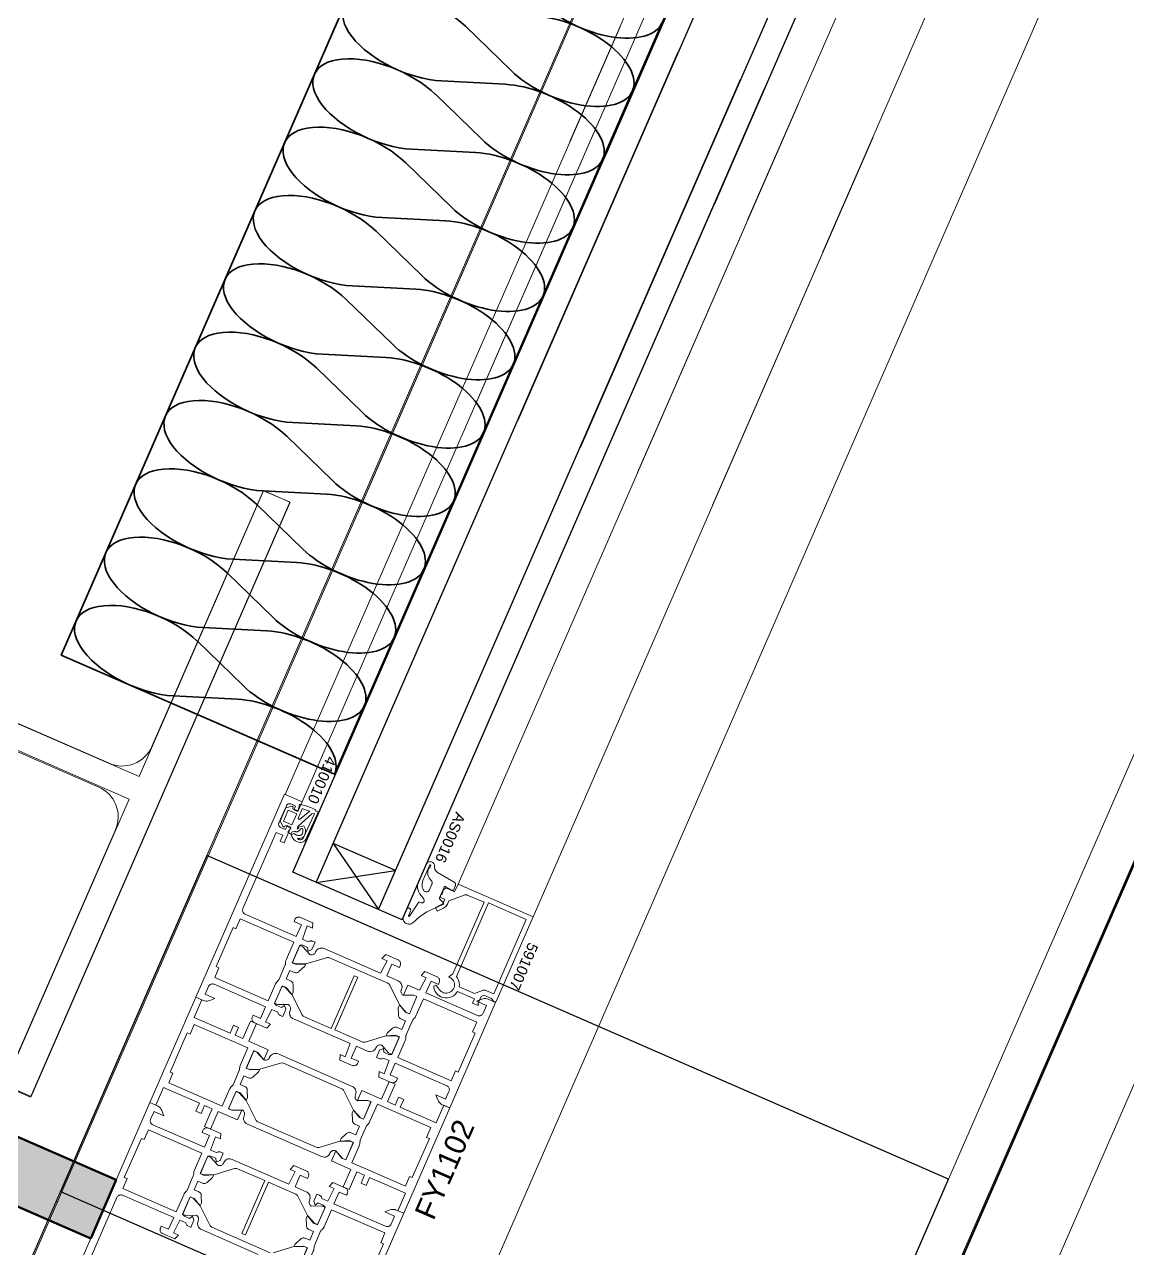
# Model space of a CAD drawing. Header units: millimetres. Extents: x -37281 to 954596, y -59787 to 956680.
# Drawn here: x 3886.8 to 4145.7, y -18606.3 to -18319 of the extents above; entities that cross this region are included whole.
import ezdxf

# ---------------------------------------------------------------- set-up
doc = ezdxf.new("R2010")
doc.units = ezdxf.units.MM
doc.header["$MEASUREMENT"] = 0
doc.linetypes.add('Dot & Dashed', pattern=[670.277762, 352.777767, -176.388884, 0, -141.111112])
for name, color, linetype, lineweight in [('0_Pen_No__2', 8, 'Continuous', 15), ('0_Pen_No__4', 7, 'Continuous', 20), ('0_Pen_No__5', 7, 'Continuous', 25), ('0_Pen_No__7', 7, 'Continuous', 35), ('0_Pen_No__9', 7, 'Continuous', 13), ('COLUMN.IFC Import_Pen_No__2', 8, 'Continuous', 15), ('New_A-20-M_Roof_Pen_No__93', 8, 'Continuous', 13), ('New_A-25-M_Curtain_Wall_Pen_No__90', 8, 'Continuous', 20), ('New_A-25-M_Wall_Ext_Pen_No__87', 8, 'Continuous', 20), ('New_ArchiCAD Windows_Pen_No__3', 7, 'Continuous', 18)]:
    doc.layers.add(name, color=color, linetype=linetype, lineweight=lineweight)
for name, color, linetype, lineweight, true_color in [('0_Pen_No__40', 7, 'Continuous', 35, 0x2a2a2a), ('0_Pen_No__54', 7, 'Continuous', 35, 0x444444), ('A-25-M_Wall_Int_Pen_No__107', 7, 'Continuous', 15, 0xa6a6a6), ('A-25-M_Wall_Int_Pen_No__27', 7, 'Continuous', 50, 0x2a2a2a), ('New_A-25-M_Curtain_Wall_Pen_No__69', 7, 'Continuous', 20, 0x606060), ('New_ArchiCAD Windows_Pen_No__23', 7, 'Continuous', 30, 0x2a2a2a)]:
    doc.layers.add(name, color=color, linetype=linetype, lineweight=lineweight, true_color=true_color)
for name, color, linetype in [('A-25-M_Wall_Int', 7, 'Continuous'), ('COLUMN.IFC Import', 7, 'Continuous'), ('New_A-20-M_Roof', 7, 'Continuous'), ('New_A-25-M_Curtain_Wall', 7, 'Continuous'), ('New_A-25-M_Wall_Ext', 7, 'Continuous'), ('New_ArchiCAD Windows', 7, 'Continuous')]:
    doc.layers.add(name, color=color, linetype=linetype)
doc.styles.add('GENERATED_STYLE_3', font='')
doc.styles.get('GENERATED_STYLE_3').set_extended_font_data('Arial')

# ---------------------------------------------------------------- blocks, each defined once
blk = doc.blocks.new('Wall_2_3', base_point=(10092.6, -4631.3))
at = {"layer": 'New_A-25-M_Wall_Ext_Pen_No__87', "linetype": 'Continuous', "flags": 128}
for points in [[(10000.93, -4591.33), (2142.47, -22613.27)], [(2234.14, -22653.24), (10092.6, -4631.3)]]:
    blk.add_lwpolyline(points, dxfattribs=at)
blk = doc.blocks.new('Wall_4_3', base_point=(9982.59, -4632.6))
at = {"layer": 'New_A-25-M_Wall_Ext_Pen_No__87', "linetype": 'Continuous', "flags": 128}
blk.add_lwpolyline([(2142.18, -22613.14), (4865.77, -16367.08)], dxfattribs=at)
blk = doc.blocks.new('Triple Window 19[12]_3')
at = {"layer": 'New_ArchiCAD Windows_Pen_No__23', "linetype": 'Continuous'}
for p, q in [((3929.57, -18514.09), (3912.38, -18553.51)), ((4103.73, -18590.03), (3929.57, -18514.09)), ((3912.38, -18553.51), (3895.2, -18592.92)), ((4086.55, -18629.45), (4103.73, -18590.03)), ((3895.2, -18592.92), (4069.36, -18668.87))]:
    blk.add_line(p, q, dxfattribs=at)
at = {"layer": 'New_ArchiCAD Windows_Pen_No__3', "linetype": 'Continuous'}
for p, q in [((4272.12, -17728.53), (3929.57, -18514.09)), ((4475.43, -17762.63), (3536.13, -19916.75)), ((4103.73, -18590.03), (4446.28, -17804.47)), ((3895.2, -18592.92), (3557.65, -19367.03))]:
    blk.add_line(p, q, dxfattribs=at)
blk = doc.blocks.new('Wall_139_3', base_point=(10165.92, -4712.54))
at = {"layer": 'New_ArchiCAD Windows', "color": 251, "linetype": 'Continuous', "lineweight": 20, "true_color": 0x606060}
blk.add_blockref('Triple Window 19[12]_3', (0, 0), dxfattribs=at)
blk = doc.blocks.new('Wall_188_3', base_point=(3715.67, -18522.55))
at = {"layer": 'A-25-M_Wall_Int_Pen_No__107', "linetype": 'Continuous'}
blk.add_hatch(color=256, dxfattribs=at).paths.add_polyline_path([(3715.67, -18522.55), (3902.32, -18603.94), (3908.31, -18590.19), (3735.41, -18514.79)])
at = {"layer": 'A-25-M_Wall_Int_Pen_No__27', "linetype": 'Continuous', "flags": 128}
for points in [[(3908.31, -18590.19), (3735.41, -18514.79)], [(3715.67, -18522.55), (3902.32, -18603.94)], [(3902.32, -18603.94), (3908.31, -18590.19)]]:
    blk.add_lwpolyline(points, dxfattribs=at)
blk = doc.blocks.new('Morph_1_3')
at = {"layer": 'New_A-20-M_Roof_Pen_No__93', "linetype": 'Continuous', "flags": 128}
blk.add_lwpolyline([(2064.53, -22792.01), (10012.82, -4564.06)], dxfattribs=at)
blk = doc.blocks.new('Column 35')
at = {"layer": 'COLUMN.IFC Import_Pen_No__2', "linetype": 'Continuous'}
for p, q in [((-2.892, 76.2), (-76.1, 76.2)), ((-76.1, 76.2), (-76.1, 69.4)), ((-2.9, 69.4), (-2.892, 76.2)), ((-2.892, 76.2), (76.1, 76.2)), ((76.1, 76.2), (76.1, 69.4)), ((-76.1, 69.4), (-2.9, 69.4)), ((-2.9, 57.8), (-2.9, 69.4)), ((76.1, 69.4), (2.9, 69.4)), ((2.9, 69.4), (2.9, -69.4)), ((-2.9, -69.4), (-2.9, 57.8)), ((-76.1, -76.2), (-76.1, -69.4)), ((-76.1, -69.4), (-2.9, -69.4)), ((2.9, -69.4), (76.1, -69.4)), ((76.1, -69.4), (76.1, -76.2)), ((76.1, -76.2), (-76.1, -76.2))]:
    blk.add_line(p, q, dxfattribs=at)
blk = doc.blocks.new('Column 36')
at = {"layer": 'COLUMN.IFC Import_Pen_No__2', "linetype": 'Continuous'}
for p, q in [((-2.892, 76.2), (-76.1, 76.2)), ((-76.1, 76.2), (-76.1, 69.4)), ((-2.9, 69.4), (-2.892, 76.2)), ((76.1, 76.2), (-2.892, 76.2)), ((76.1, 69.4), (76.1, 76.2)), ((-76.1, 69.4), (-2.9, 69.4)), ((-2.9, 69.4), (-2.9, 57.8)), ((2.9, -69.4), (2.9, 69.4)), ((2.9, 69.4), (76.1, 69.4)), ((-2.9, 57.8), (-2.9, -69.4)), ((-2.9, -69.4), (-76.1, -69.4)), ((-76.1, -69.4), (-76.1, -76.2)), ((76.1, -69.4), (2.9, -69.4)), ((76.1, -76.2), (76.1, -69.4)), ((-76.1, -76.2), (76.1, -76.2))]:
    blk.add_line(p, q, dxfattribs=at)
blk = doc.blocks.new('Beam_4_3', base_point=(10000.93, -4591.33))
at = {"layer": 'New_A-25-M_Curtain_Wall_Pen_No__69', "linetype": 'Dot & Dashed'}
blk.add_line((10000.93, -4591.33), (2142.47, -22613.27), dxfattribs=at)
at = {"layer": 'New_A-25-M_Curtain_Wall_Pen_No__90', "linetype": 'Continuous'}
for p, q in [((10000.93, -4591.33), (2142.47, -22613.27)), ((10203.2, -4679.52), (2344.74, -22701.46))]:
    blk.add_line(p, q, dxfattribs=at)

msp = doc.modelspace()

# ---------------------------------------------------------------- linework, layer by layer
at = {"layer": '0_Pen_No__2', "linetype": 'Continuous', "flags": 128}
for points in [[(3950.57, -18533.06), (3938.56, -18527.83), (3938.42, -18527.75), (3938.3, -18527.66), (3938.19, -18527.55), (3938.1, -18527.42), (3938.03, -18527.28), (3937.98, -18527.13), (3937.96, -18526.97), (3937.96, -18526.81), (3937.99, -18526.66), (3938.04, -18526.51), (3945.84, -18508.64), (3947.4, -18509.32), (3946.8, -18510.69), (3947.71, -18511.09), (3949.31, -18507.42), (3948.4, -18507.03), (3948, -18507.94), (3946.9, -18507.46), (3946.78, -18507.4), (3946.68, -18507.33), (3946.6, -18507.24), (3946.53, -18507.13), (3946.47, -18507.02), (3946.43, -18506.9), (3946.42, -18506.78), (3946.42, -18506.65), (3946.44, -18506.53), (3946.48, -18506.41), (3948.24, -18502.38), (3948.3, -18502.27), (3948.38, -18502.16), (3948.47, -18502.08), (3948.57, -18502.01), (3948.68, -18501.95), (3948.8, -18501.91), (3948.93, -18501.9), (3949.05, -18501.9), (3949.18, -18501.92), (3949.29, -18501.96), (3950.39, -18502.44), (3949.99, -18503.36), (3950.91, -18503.76), (3951.91, -18501.47), (3947.79, -18499.67), (3927, -18547.33), (3928.74, -18548.09), (3929.03, -18548.19), (3929.34, -18548.25), (3929.66, -18548.25), (3929.97, -18548.21), (3930.27, -18548.12), (3931.47, -18547.65), (3929.16, -18546.64), (3929.96, -18544.8), (3930.03, -18544.67), (3930.13, -18544.54), (3930.24, -18544.43), (3930.37, -18544.34), (3930.51, -18544.27), (3930.66, -18544.23), (3930.81, -18544.21), (3930.97, -18544.21), (3931.13, -18544.24), (3931.27, -18544.29), (3943.37, -18549.56), (3942.17, -18552.31), (3940.43, -18551.55), (3940.23, -18552.01), (3940.18, -18552.16), (3940.15, -18552.32), (3940.15, -18552.47), (3940.17, -18552.63), (3940.22, -18552.78), (3940.29, -18552.92), (3940.38, -18553.05), (3940.49, -18553.16), (3940.61, -18553.26), (3940.75, -18553.33), (3943.64, -18554.59), (3944.52, -18553.66), (3943.32, -18553.14), (3944.84, -18550.2), (3946.2, -18550.8), (3946.23, -18550.9), (3946.28, -18551.05), (3946.35, -18551.19), (3946.44, -18551.32), (3946.54, -18551.44), (3946.67, -18551.53), (3946.81, -18551.61), (3947.39, -18551.86), (3948.13, -18550.17), (3947.77, -18549.24), (3947.07, -18549.76), (3945.91, -18549.25), (3945.46, -18548.78), (3947.26, -18544.66), (3948.18, -18545.06), (3949.61, -18546.77), (3949.87, -18546.18), (3949.84, -18544.41), (3949.83, -18544.24), (3949.78, -18544.09), (3949.72, -18543.94), (3949.63, -18543.8), (3949.51, -18543.68), (3949.38, -18543.58), (3949.24, -18543.5), (3948.18, -18543.04), (3949.06, -18541.03), (3950.12, -18541.49), (3950.27, -18541.54), (3950.44, -18541.57), (3950.6, -18541.57), (3950.76, -18541.54), (3950.92, -18541.49), (3951.06, -18541.41), (3951.19, -18541.31), (3952.51, -18540.13), (3952.77, -18539.53), (3950.53, -18539.65), (3949.62, -18539.25), (3951.42, -18535.12), (3952.07, -18535.14), (3953.23, -18535.64), (3953.32, -18536.5), (3954.25, -18536.14), (3954.98, -18534.44), (3954.4, -18534.19), (3954.25, -18534.14), (3954.1, -18534.11), (3953.94, -18534.11), (3953.79, -18534.13), (3953.63, -18534.18), (3953.49, -18534.25), (3953.39, -18534.3), (3952.04, -18533.7), (3953.15, -18530.59), (3954.35, -18531.11), (3954.43, -18529.84), (3951.54, -18528.58), (3951.39, -18528.53), (3951.24, -18528.5), (3951.08, -18528.5), (3950.93, -18528.52), (3950.78, -18528.57), (3950.64, -18528.63), (3950.51, -18528.72), (3950.39, -18528.83), (3950.3, -18528.96), (3950.23, -18529.1), (3950.03, -18529.56), (3951.77, -18530.31)], [(3995.68, -18525.18), (4004.57, -18529.06), (3996.94, -18546.56), (3995.03, -18545.73), (3994.88, -18545.68), (3994.73, -18545.65), (3994.57, -18545.65), (3994.41, -18545.67), (3994.26, -18545.72), (3992.41, -18546.44), (3988.83, -18544.88), (3988.86, -18544.36), (3988.81, -18543.84), (3988.67, -18543.34), (3988.45, -18542.87), (3988.15, -18542.44)], [(3949.97, -18534.44), (3948.23, -18538.43), (3948.13, -18538.71), (3948.07, -18539.01), (3948.06, -18539.32), (3948.05, -18539.47), (3948.03, -18539.62), (3947.98, -18539.76), (3946.51, -18543.11), (3946.44, -18543.24), (3946.36, -18543.36), (3946.25, -18543.47), (3946.04, -18543.69), (3945.85, -18543.93), (3945.71, -18544.2), (3943.97, -18548.19), (3931.42, -18542.71), (3932.41, -18540.42), (3931.77, -18540.14), (3935.77, -18530.98), (3936.41, -18531.26), (3937.41, -18528.96)], [(3970.69, -18538.24), (3971.89, -18538.76), (3970.37, -18541.7), (3957.08, -18535.9), (3956.85, -18535.83), (3956.62, -18535.78), (3956.39, -18535.78), (3956.15, -18535.81), (3955.93, -18535.88), (3955.72, -18535.98), (3955.52, -18536.12), (3955.35, -18536.28), (3955.21, -18536.47), (3955.1, -18536.68), (3955.06, -18536.77), (3954.99, -18536.91), (3954.89, -18537.03), (3954.78, -18537.14), (3954.65, -18537.23), (3954.51, -18537.3), (3954.36, -18537.35), (3954.21, -18537.37), (3954.05, -18537.36), (3953.89, -18537.34), (3953.75, -18537.29), (3952.13, -18535.49), (3951.4, -18535.17), (3949.64, -18539.2), (3950.37, -18539.52), (3952.78, -18539.51), (3957.66, -18538.05), (3957.8, -18538.02), (3957.94, -18538.01), (3958.07, -18538.02), (3958.21, -18538.04), (3958.34, -18538.09), (3972.03, -18544.06), (3972.15, -18544.12), (3972.27, -18544.2), (3972.37, -18544.3), (3972.45, -18544.41), (3972.52, -18544.53), (3974.78, -18549.1), (3976.4, -18550.88), (3977.14, -18551.19), (3978.89, -18547.16), (3978.16, -18546.84), (3975.75, -18546.88), (3975.61, -18546.81), (3975.48, -18546.71), (3975.37, -18546.6), (3975.28, -18546.47), (3975.21, -18546.33), (3975.17, -18546.18), (3975.15, -18546.02), (3975.15, -18545.87), (3975.18, -18545.71), (3975.23, -18545.56), (3975.27, -18545.47), (3975.35, -18545.25), (3975.39, -18545.02), (3975.39, -18544.78), (3975.36, -18544.55), (3975.29, -18544.32), (3975.19, -18544.11), (3975.05, -18543.92), (3974.89, -18543.75), (3974.7, -18543.61), (3974.49, -18543.5), (3971.83, -18542.34), (3973.03, -18539.59), (3974.78, -18540.35), (3974.98, -18539.89), (3975.03, -18539.74), (3975.05, -18539.59), (3975.06, -18539.43), (3975.04, -18539.27), (3974.99, -18539.12), (3974.92, -18538.98), (3974.83, -18538.85), (3974.72, -18538.74), (3974.6, -18538.65), (3974.46, -18538.57), (3971.57, -18537.31)], [(3981, -18546.33), (3993.1, -18551.61), (3993.25, -18551.66), (3993.4, -18551.69), (3993.56, -18551.69), (3993.72, -18551.67), (3993.87, -18551.62), (3994.01, -18551.56), (3994.14, -18551.47), (3994.25, -18551.36), (3994.34, -18551.23), (3994.42, -18551.09), (3995.22, -18549.26), (3992.9, -18548.25), (3994.11, -18547.78), (3994.41, -18547.69), (3994.72, -18547.64), (3995.03, -18547.65), (3995.34, -18547.7), (3995.64, -18547.81), (3997.37, -18548.56), (3986.58, -18573.31), (3984.84, -18572.56), (3984.57, -18572.41), (3984.32, -18572.22), (3984.1, -18571.99), (3983.92, -18571.74), (3983.78, -18571.45), (3983.31, -18570.25), (3985.62, -18571.26), (3986.42, -18569.43), (3986.47, -18569.28), (3986.5, -18569.12), (3986.5, -18568.97), (3986.48, -18568.81), (3986.44, -18568.66), (3986.37, -18568.52), (3986.28, -18568.39), (3986.17, -18568.28), (3986.04, -18568.18), (3985.91, -18568.11), (3973.81, -18562.83), (3972.61, -18565.58), (3974.35, -18566.34), (3974.15, -18566.8), (3974.08, -18566.94), (3973.98, -18567.07), (3973.87, -18567.17), (3973.74, -18567.26), (3973.6, -18567.33), (3973.45, -18567.38), (3973.29, -18567.4), (3973.14, -18567.4), (3972.98, -18567.37), (3972.83, -18567.32), (3969.95, -18566.06), (3970.03, -18564.79), (3971.22, -18565.31), (3972.34, -18562.19), (3970.98, -18561.6), (3970.88, -18561.65), (3970.74, -18561.72), (3970.59, -18561.77), (3970.43, -18561.79), (3970.28, -18561.79), (3970.12, -18561.76), (3969.97, -18561.71), (3969.39, -18561.45), (3970.13, -18559.76), (3971.05, -18559.4), (3971.15, -18560.26), (3972.31, -18560.76), (3972.96, -18560.77), (3974.76, -18556.65), (3973.84, -18556.25), (3971.61, -18556.37), (3971.87, -18555.77), (3973.19, -18554.58), (3973.32, -18554.49), (3973.46, -18554.41), (3973.61, -18554.36), (3973.78, -18554.33), (3973.94, -18554.33), (3974.1, -18554.36), (3974.25, -18554.41), (3975.31, -18554.87), (3976.19, -18552.86), (3975.13, -18552.39), (3974.99, -18552.32), (3974.86, -18552.22), (3974.75, -18552.1), (3974.66, -18551.96), (3974.59, -18551.81), (3974.55, -18551.66), (3974.53, -18551.49), (3974.51, -18549.72), (3974.77, -18549.12), (3976.2, -18550.84), (3977.12, -18551.24), (3978.89, -18547.16), (3978.16, -18546.84), (3975.75, -18546.88), (3976.78, -18544.5), (3979.53, -18545.7), (3981.06, -18542.76), (3979.86, -18542.24), (3980.74, -18541.31), (3983.62, -18542.57), (3983.76, -18542.64), (3983.89, -18542.74), (3984, -18542.85), (3984.09, -18542.98), (3984.16, -18543.12), (3984.2, -18543.27), (3984.22, -18543.43), (3984.22, -18543.58), (3984.19, -18543.74), (3984.14, -18543.89), (3983.94, -18544.34), (3982.2, -18543.58)], [(3960.89, -18560.8), (3960.81, -18562.08), (3963.69, -18563.33), (3963.84, -18563.38), (3964, -18563.41), (3964.15, -18563.42), (3964.31, -18563.39), (3964.46, -18563.35), (3964.6, -18563.28), (3964.73, -18563.19), (3964.84, -18563.08), (3964.94, -18562.96), (3965.01, -18562.82), (3965.21, -18562.36), (3963.47, -18561.6), (3964.67, -18558.85), (3967.3, -18560), (3967.52, -18560.07), (3967.75, -18560.11), (3967.99, -18560.12), (3968.22, -18560.09), (3968.45, -18560.02), (3968.66, -18559.91), (3968.85, -18559.78), (3969.02, -18559.62), (3969.16, -18559.43), (3969.27, -18559.22), (3969.31, -18559.13), (3969.39, -18558.99), (3969.48, -18558.87), (3969.59, -18558.76), (3969.72, -18558.67), (3969.86, -18558.6), (3970.01, -18558.55), (3970.17, -18558.53), (3970.33, -18558.53), (3970.48, -18558.56), (3970.63, -18558.61), (3972.25, -18560.41), (3972.98, -18560.73), (3974.74, -18556.69), (3974, -18556.37), (3971.6, -18556.39), (3966.72, -18557.85), (3966.58, -18557.88), (3966.44, -18557.89), (3966.3, -18557.88), (3966.16, -18557.85), (3966.03, -18557.81), (3959.6, -18555), (3965, -18542.63), (3964.17, -18542.27), (3958.78, -18554.64), (3952.35, -18551.84), (3952.22, -18551.78), (3952.11, -18551.69), (3952.01, -18551.6), (3951.92, -18551.49), (3951.85, -18551.37), (3949.6, -18546.8), (3947.97, -18545.02), (3947.24, -18544.7), (3945.48, -18548.74), (3946.21, -18549.06), (3948.63, -18549.02), (3948.77, -18549.09), (3948.89, -18549.19), (3949, -18549.3), (3949.09, -18549.43), (3949.16, -18549.57), (3949.21, -18549.72), (3949.23, -18549.88), (3949.23, -18550.03), (3949.2, -18550.19), (3949.15, -18550.34), (3949.11, -18550.43), (3949.03, -18550.65), (3948.99, -18550.88), (3948.98, -18551.12), (3949.02, -18551.35), (3949.09, -18551.58), (3949.19, -18551.79), (3949.32, -18551.98), (3949.49, -18552.15), (3949.67, -18552.29), (3949.88, -18552.4), (3963.2, -18558.21), (3962.08, -18561.32)], [(3980.4, -18547.71), (3978.66, -18551.7), (3978.52, -18551.97), (3978.34, -18552.21), (3978.12, -18552.43), (3978.02, -18552.53), (3977.93, -18552.65), (3977.86, -18552.79), (3976.4, -18556.14), (3976.35, -18556.28), (3976.32, -18556.43), (3976.31, -18556.58), (3976.3, -18556.88), (3976.25, -18557.18), (3976.14, -18557.47), (3974.41, -18561.46), (3986.96, -18566.94), (3987.96, -18564.64), (3988.6, -18564.92), (3992.6, -18555.76), (3991.96, -18555.48), (3992.96, -18553.19)], [(3922.39, -18597.69), (3924.13, -18593.7), (3924.27, -18593.43), (3924.45, -18593.18), (3924.67, -18592.97), (3924.77, -18592.86), (3924.86, -18592.74), (3924.93, -18592.61), (3926.39, -18589.25), (3926.44, -18589.11), (3926.47, -18588.97), (3926.48, -18588.82), (3926.49, -18588.51), (3926.55, -18588.21), (3926.65, -18587.93), (3928.38, -18583.94), (3915.83, -18578.46), (3914.83, -18580.75), (3914.19, -18580.47), (3910.19, -18589.64), (3910.83, -18589.92), (3909.83, -18592.21)], [(3949.14, -18587.75), (3950.02, -18586.82), (3952.9, -18588.08), (3953.04, -18588.16), (3953.17, -18588.25), (3953.27, -18588.36), (3953.36, -18588.49), (3953.43, -18588.63), (3953.48, -18588.78), (3953.5, -18588.94), (3953.5, -18589.1), (3953.47, -18589.25), (3953.42, -18589.4), (3953.22, -18589.86), (3951.48, -18589.1), (3950.28, -18591.85), (3952.91, -18593), (3953.12, -18593.11), (3953.3, -18593.25), (3953.47, -18593.42), (3953.6, -18593.61), (3953.71, -18593.82), (3953.77, -18594.05), (3953.81, -18594.28), (3953.8, -18594.52), (3953.76, -18594.75), (3953.68, -18594.97), (3953.64, -18595.06), (3953.59, -18595.21), (3953.57, -18595.36), (3953.56, -18595.52), (3953.58, -18595.68), (3953.63, -18595.83), (3953.7, -18595.97), (3953.79, -18596.1), (3953.9, -18596.21), (3954.02, -18596.3), (3954.16, -18596.38), (3956.58, -18596.34), (3957.31, -18596.66), (3955.55, -18600.69), (3954.82, -18600.37), (3953.19, -18598.6), (3950.94, -18594.03), (3950.87, -18593.91), (3950.78, -18593.8), (3950.68, -18593.7), (3950.57, -18593.62), (3950.44, -18593.56), (3944.01, -18590.75), (3938.62, -18603.13), (3937.79, -18602.77), (3943.19, -18590.39), (3936.76, -18587.59), (3936.63, -18587.54), (3936.49, -18587.51), (3936.35, -18587.51), (3936.21, -18587.52), (3936.08, -18587.55), (3931.19, -18589), (3928.79, -18589.02), (3928.05, -18588.7), (3929.81, -18584.67), (3930.54, -18584.99), (3932.16, -18586.79), (3932.31, -18586.84), (3932.46, -18586.86), (3932.62, -18586.87), (3932.78, -18586.85), (3932.93, -18586.8), (3933.07, -18586.73), (3933.2, -18586.64), (3933.31, -18586.53), (3933.4, -18586.41), (3933.48, -18586.27), (3933.52, -18586.18), (3933.63, -18585.97), (3933.77, -18585.78), (3933.94, -18585.62), (3934.13, -18585.48), (3934.34, -18585.38), (3934.57, -18585.31), (3934.8, -18585.28), (3935.04, -18585.28), (3935.27, -18585.32), (3935.49, -18585.4), (3948.81, -18591.21), (3950.33, -18588.27)], [(3952.82, -18610.96), (3954.56, -18606.97), (3954.66, -18606.68), (3954.72, -18606.38), (3954.73, -18606.08), (3954.74, -18605.93), (3954.76, -18605.78), (3954.81, -18605.64), (3956.28, -18602.28), (3956.35, -18602.15), (3956.43, -18602.03), (3956.54, -18601.93), (3956.76, -18601.71), (3956.94, -18601.47), (3957.08, -18601.2), (3958.82, -18597.21), (3971.38, -18602.68), (3970.38, -18604.98), (3971.02, -18605.26), (3967.02, -18614.42), (3966.38, -18614.14), (3965.38, -18616.43)]]:
    msp.add_lwpolyline(points, close=True, dxfattribs=at)
for points in [[(3983.36, -18544.49), (3982.84, -18544.71), (3982.89, -18545.16), (3983.02, -18545.6), (3983.21, -18546.02), (3983.46, -18546.4), (3983.77, -18546.74), (3984.13, -18547.03), (3984.52, -18547.26), (3985.01, -18547.43), (3985.51, -18547.51), (3986.02, -18547.51), (3986.52, -18547.42), (3987.01, -18547.26), (3987.46, -18547.02), (3987.86, -18546.7), (3988.21, -18546.33), (3988.44, -18546.02), (3992.39, -18547.74), (3991.95, -18548.75), (3993.23, -18549.31), (3993.39, -18548.94), (3993.21, -18548.86), (3993.97, -18547.12), (3994.62, -18546.86), (3996.42, -18547.65), (3996.96, -18548.39), (3997.48, -18548.33), (4006.15, -18528.44), (3988.55, -18520.76), (3987.75, -18522.59), (3985.64, -18521.68), (3984.96, -18522.24), (3984.98, -18522.4), (3984.97, -18522.57), (3984.94, -18522.73), (3984.89, -18522.88), (3984.81, -18523.02), (3984.7, -18523.15), (3984.58, -18523.26), (3984.44, -18523.35), (3984.46, -18523.89), (3985.47, -18524.33), (3985.01, -18525.38), (3983.22, -18526.27), (3983.67, -18527.16), (3985.13, -18526.44), (3985.37, -18526.3), (3985.59, -18526.12), (3985.78, -18525.92), (3985.94, -18525.69), (3986.07, -18525.45), (3986.39, -18524.73), (3989.95, -18523.33), (3990.1, -18523.28), (3990.26, -18523.26), (3990.42, -18523.26), (3990.58, -18523.29), (3990.72, -18523.35), (3994.64, -18525.05)], [(3994.64, -18525.05), (3987.33, -18541.83), (3986.39, -18542.52), (3986.77, -18542.75), (3987.04, -18542.95), (3987.28, -18543.19), (3987.46, -18543.46), (3987.6, -18543.77), (3987.69, -18544.09), (3987.71, -18544.42), (3987.68, -18544.75), (3987.6, -18545.08), (3987.46, -18545.38), (3987.27, -18545.65), (3987.04, -18545.89), (3986.77, -18546.09), (3986.47, -18546.24), (3986.15, -18546.33), (3985.82, -18546.37), (3985.49, -18546.35), (3985.16, -18546.27), (3984.86, -18546.14), (3984.58, -18545.96), (3984.33, -18545.74), (3984.13, -18545.48), (3983.97, -18545.18), (3983.36, -18544.49)], [(3965.78, -18588.79), (3966.59, -18589.14), (3965.79, -18590.98), (3966.99, -18591.5), (3967.78, -18589.66), (3976.21, -18593.34), (3974.42, -18597.46), (3975.79, -18598.06), (3986.58, -18573.31), (3985.21, -18572.71), (3983.41, -18576.84), (3974.98, -18573.16), (3975.78, -18571.33), (3974.59, -18570.81), (3973.79, -18572.64), (3971.95, -18571.84), (3973.75, -18567.72), (3972.37, -18567.12), (3970.58, -18571.24), (3965.99, -18569.25), (3964.97, -18571.58), (3967.21, -18571.47)], [(3895.42, -18619.75), (3916.21, -18572.08), (3917.95, -18572.84), (3918.22, -18572.99), (3918.47, -18573.18), (3918.69, -18573.4), (3918.87, -18573.66), (3919.01, -18573.94), (3919.48, -18575.15), (3917.17, -18574.14), (3916.37, -18575.97), (3916.32, -18576.12), (3916.29, -18576.27), (3916.29, -18576.43), (3916.31, -18576.59), (3916.35, -18576.74), (3916.42, -18576.88), (3916.51, -18577.01), (3916.62, -18577.12), (3916.75, -18577.21), (3916.88, -18577.29), (3928.98, -18582.56), (3930.18, -18579.81), (3928.44, -18579.05), (3928.64, -18578.6), (3928.72, -18578.46), (3928.81, -18578.33), (3928.92, -18578.22), (3929.05, -18578.13), (3929.19, -18578.06), (3929.34, -18578.02), (3929.5, -18578), (3929.66, -18578), (3929.81, -18578.03), (3929.96, -18578.08), (3932.84, -18579.34), (3932.77, -18580.61), (3931.57, -18580.09), (3930.45, -18583.2), (3931.81, -18583.8), (3931.91, -18583.75), (3932.05, -18583.68), (3932.2, -18583.63), (3932.36, -18583.61), (3932.52, -18583.61), (3932.67, -18583.64), (3932.82, -18583.69), (3933.4, -18583.94), (3932.66, -18585.64), (3931.74, -18586), (3931.64, -18585.14), (3930.48, -18584.63), (3929.83, -18584.62), (3928.03, -18588.75), (3928.95, -18589.15), (3931.18, -18589.03), (3930.92, -18589.63), (3929.61, -18590.81), (3929.48, -18590.91), (3929.33, -18590.99), (3929.18, -18591.04), (3929.02, -18591.07), (3928.85, -18591.07), (3928.69, -18591.04), (3928.54, -18590.99), (3927.48, -18590.52), (3926.6, -18592.54), (3927.66, -18593), (3927.8, -18593.08), (3927.93, -18593.18), (3928.04, -18593.3), (3928.13, -18593.44), (3928.2, -18593.58), (3928.24, -18593.74), (3928.26, -18593.9), (3928.28, -18595.68), (3928.02, -18596.27), (3926.59, -18594.56), (3925.67, -18594.16), (3923.88, -18598.28), (3924.33, -18598.75), (3925.49, -18599.26), (3926.18, -18598.74), (3926.55, -18599.66), (3925.81, -18601.36), (3925.23, -18601.11), (3925.09, -18601.03), (3924.96, -18600.94), (3924.85, -18600.82), (3924.76, -18600.69), (3924.69, -18600.55), (3924.65, -18600.4), (3924.62, -18600.3), (3923.26, -18599.7), (3921.74, -18602.64), (3922.93, -18603.16), (3922.05, -18604.09), (3919.17, -18602.83), (3919.03, -18602.75), (3918.9, -18602.66), (3918.79, -18602.55), (3918.7, -18602.42), (3918.64, -18602.28), (3918.59, -18602.13), (3918.57, -18601.97), (3918.57, -18601.81), (3918.6, -18601.66), (3918.65, -18601.51), (3918.85, -18601.05), (3920.59, -18601.81), (3921.79, -18599.06), (3909.78, -18593.83), (3909.63, -18593.78), (3909.48, -18593.75), (3909.32, -18593.75), (3909.17, -18593.77), (3909.02, -18593.81), (3908.88, -18593.88), (3908.75, -18593.97), (3908.63, -18594.08), (3908.54, -18594.21), (3908.47, -18594.34), (3900.67, -18612.22)], [(3965, -18622.81), (3975.79, -18598.06), (3974.05, -18597.31), (3973.76, -18597.2), (3973.45, -18597.15), (3973.13, -18597.14), (3972.82, -18597.19), (3972.52, -18597.28), (3971.32, -18597.75), (3973.63, -18598.76), (3972.83, -18600.59), (3972.76, -18600.73), (3972.66, -18600.86), (3972.55, -18600.97), (3972.42, -18601.05), (3972.28, -18601.12), (3972.13, -18601.17), (3971.98, -18601.19), (3971.82, -18601.19), (3971.67, -18601.16), (3971.52, -18601.11), (3959.42, -18595.83), (3960.62, -18593.08), (3962.36, -18593.84), (3962.56, -18593.38), (3962.61, -18593.24), (3962.64, -18593.08), (3962.64, -18592.92), (3962.62, -18592.77), (3962.57, -18592.62), (3962.5, -18592.48), (3962.41, -18592.35), (3962.3, -18592.24), (3962.18, -18592.14), (3962.04, -18592.07), (3959.15, -18590.81), (3958.27, -18591.73), (3959.47, -18592.26), (3957.95, -18595.19), (3956.59, -18594.6), (3956.56, -18594.5), (3956.51, -18594.35), (3956.45, -18594.2), (3956.36, -18594.07), (3956.25, -18593.96), (3956.12, -18593.86), (3955.98, -18593.79), (3955.4, -18593.54), (3954.66, -18595.23), (3955.02, -18596.15), (3955.72, -18595.64), (3956.88, -18596.15), (3957.33, -18596.61), (3955.53, -18600.74), (3954.62, -18600.34), (3953.18, -18598.62), (3952.92, -18599.22), (3952.95, -18600.99), (3952.97, -18601.15), (3953.01, -18601.31), (3953.07, -18601.46), (3953.17, -18601.6), (3953.28, -18601.72), (3953.41, -18601.82), (3953.55, -18601.89), (3954.61, -18602.36), (3953.73, -18604.37), (3952.67, -18603.91), (3952.52, -18603.86), (3952.35, -18603.83), (3952.19, -18603.83), (3952.03, -18603.86), (3951.88, -18603.91), (3951.73, -18603.98), (3951.6, -18604.08), (3950.28, -18605.27), (3950.02, -18605.87), (3952.26, -18605.75), (3953.17, -18606.15), (3951.4, -18610.23)], [(3941.59, -18607.7), (3928.3, -18601.9), (3928.09, -18601.79), (3927.9, -18601.65), (3927.74, -18601.48), (3927.6, -18601.29), (3927.5, -18601.07), (3927.43, -18600.85), (3927.4, -18600.62), (3927.4, -18600.38), (3927.45, -18600.15), (3927.52, -18599.93), (3927.56, -18599.83), (3927.61, -18599.69), (3927.64, -18599.53), (3927.64, -18599.37), (3927.62, -18599.22), (3927.58, -18599.07), (3927.51, -18598.93), (3927.42, -18598.8), (3927.31, -18598.69), (3927.18, -18598.59), (3927.05, -18598.52), (3924.63, -18598.56), (3923.9, -18598.24), (3925.65, -18594.2), (3926.39, -18594.52), (3928.01, -18596.3), (3930.27, -18600.87), (3930.34, -18600.99), (3930.42, -18601.1), (3930.53, -18601.19), (3930.64, -18601.27), (3930.76, -18601.34), (3944.45, -18607.31)], [(3945.13, -18607.35), (3950.01, -18605.89), (3952.42, -18605.87), (3953.15, -18606.19), (3951.4, -18610.23)]]:
    msp.add_lwpolyline(points, dxfattribs=at)
for points in [[(3930.08, -18573.22), (3929, -18572.75), (3928.2, -18574.59), (3927.01, -18574.07), (3927.81, -18572.23), (3919.38, -18568.56), (3917.58, -18572.68), (3916.21, -18572.08), (3927, -18547.33), (3928.38, -18547.93), (3926.58, -18552.06), (3935.01, -18555.73), (3935.81, -18553.9), (3937, -18554.42), (3936.2, -18556.25), (3938.03, -18557.05), (3939.83, -18552.93), (3941.21, -18553.53), (3939.41, -18557.65), (3943.99, -18559.65), (3942.97, -18561.99), (3941.54, -18560.27), (3940.62, -18559.87), (3938.82, -18564), (3939.74, -18564.4), (3941.97, -18564.28), (3941.71, -18564.88), (3940.4, -18566.06, -0.294108), (3939.33, -18566.24), (3938.27, -18565.77), (3937.39, -18567.79), (3938.45, -18568.25, -0.294108), (3939.05, -18569.15), (3939.08, -18570.93), (3938.82, -18571.52), (3937.38, -18569.81), (3936.47, -18569.41), (3934.67, -18573.53), (3935.58, -18573.93), (3937.82, -18573.81), (3936.8, -18576.15), (3932.22, -18574.15), (3930.42, -18578.28), (3929.04, -18577.68), (3930.84, -18573.55)], [(3930.64, -18571.83), (3933.18, -18572.94), (3934.92, -18568.95, -0.112281), (3935.46, -18568.22, 0.112281), (3935.72, -18567.86), (3937.19, -18564.51, 0.112281), (3937.27, -18564.07, -0.112281), (3937.44, -18563.18), (3939.18, -18559.19), (3926.62, -18553.71), (3925.62, -18556), (3924.98, -18555.72), (3920.98, -18564.89), (3921.62, -18565.17), (3920.62, -18567.46)], [(3964.44, -18570.31, 0.414214), (3964.95, -18571.63), (3967.37, -18571.59), (3968.1, -18571.91), (3966.34, -18575.94), (3965.61, -18575.62), (3963.99, -18573.85), (3961.73, -18569.28, 0.176327), (3961.24, -18568.81), (3947.55, -18562.84, 0.176327), (3946.87, -18562.8), (3941.99, -18564.25), (3939.58, -18564.27), (3938.84, -18563.95), (3940.6, -18559.92), (3941.34, -18560.24), (3942.95, -18562.04, 0.414214), (3944.27, -18561.52), (3944.31, -18561.43, -0.414214), (3946.28, -18560.65), (3963.7, -18568.25, -0.414214), (3964.48, -18570.22)], [(3958.52, -18583.88, -0.414214), (3959.84, -18583.36), (3961.45, -18585.16), (3962.19, -18585.48), (3963.95, -18581.44), (3963.21, -18581.12), (3960.8, -18581.14), (3955.92, -18582.6, -0.176327), (3955.24, -18582.56), (3941.56, -18576.59, -0.176327), (3941.06, -18576.12), (3938.81, -18571.55), (3937.18, -18569.77), (3936.45, -18569.45), (3934.69, -18573.49), (3935.42, -18573.81), (3937.84, -18573.77, -0.414214), (3938.35, -18575.09), (3938.31, -18575.18, 0.414214), (3939.09, -18577.15), (3956.51, -18584.75, 0.414214), (3958.48, -18583.97)], [(3966.33, -18587.39), (3963.61, -18586.21), (3965.35, -18582.22, 0.112281), (3965.52, -18581.33, -0.112281), (3965.6, -18580.89), (3967.07, -18577.54, -0.112281), (3967.33, -18577.18, 0.112281), (3967.87, -18576.45), (3969.61, -18572.46), (3982.17, -18577.93), (3981.17, -18580.23), (3981.81, -18580.51), (3977.81, -18589.67), (3977.17, -18589.39), (3976.17, -18591.68)]]:
    msp.add_lwpolyline(points, format="xyb", close=True, dxfattribs=at)
msp.add_lwpolyline([(3967.21, -18571.47), (3968.12, -18571.87), (3966.32, -18575.99), (3965.41, -18575.59), (3963.97, -18573.87), (3963.71, -18574.47), (3963.74, -18576.24, 0.294108), (3964.34, -18577.14), (3965.4, -18577.61), (3964.52, -18579.62), (3963.46, -18579.16, 0.294108), (3962.39, -18579.33), (3961.08, -18580.52), (3960.82, -18581.12), (3963.05, -18581), (3963.97, -18581.4), (3962.17, -18585.52), (3961.25, -18585.12), (3959.82, -18583.41), (3958.8, -18585.74), (3963.38, -18587.74), (3961.58, -18591.87), (3962.96, -18592.47), (3964.76, -18588.34), (3965.78, -18588.79)], format="xyb", dxfattribs=at)
at = {"layer": '0_Pen_No__4', "linetype": 'Continuous', "flags": 128}
msp.add_lwpolyline([(3888.15, -18570.81), (3881.92, -18568.09), (3908.12, -18508.01, 0.414214), (3904.19, -18498), (3790.9, -18448.6, 0.414214), (3780.89, -18452.53), (3754.69, -18512.62), (3748.46, -18509.9), (3809.37, -18370.2), (3815.61, -18372.92), (3789.4, -18433.01, 0.414214), (3793.33, -18443.01), (3906.63, -18492.41, 0.414214), (3916.64, -18488.48), (3942.84, -18428.4), (3949.07, -18431.12)], format="xyb", close=True, dxfattribs=at)
at = {"layer": '0_Pen_No__40', "linetype": 'Continuous'}
msp.add_line((9735.36, -5700.74), (2596.69, -22071.98), dxfattribs=at)
at = {"layer": '0_Pen_No__5', "linetype": 'Continuous'}
for p, q in [((4294.67, -17726.91), (4022.97, -18350.01)), ((4300.17, -17729.31), (4028.47, -18352.41)), ((4314.84, -17735.7), (4043.14, -18358.81)), ((4320.34, -17738.1), (4048.64, -18361.2)), ((3949.73, -18517.97), (4034.73, -18323.05)), ((4034.73, -18323.05), (3997.06, -18409.44)), ((3955.23, -18520.37), (4040.23, -18325.44)), ((4040.23, -18325.44), (4002.56, -18411.84)), ((3969.9, -18526.77), (4054.89, -18331.84)), ((3975.4, -18529.16), (4060.39, -18334.24)), ((4054.89, -18331.84), (4017.22, -18418.23)), ((4060.39, -18334.24), (4022.72, -18420.63)), ((3973.89, -18517.6), (3959.23, -18511.2)), ((3959.23, -18511.2), (3969.9, -18526.77)), ((3975.4, -18529.16), (3949.73, -18517.97)), ((3955.23, -18520.37), (3973.89, -18517.6))]:
    msp.add_line(p, q, dxfattribs=at)
at = {"layer": '0_Pen_No__54', "linetype": 'Continuous'}
for p, q in [((3990.29, -18319.38), (4001.02, -18329.79)), ((3999.63, -18333), (3984.69, -18332.21)), ((3983.3, -18335.42), (3994.03, -18345.83)), ((3992.63, -18349.04), (3977.7, -18348.25)), ((3976.3, -18351.46), (3987.03, -18361.87)), ((3985.64, -18365.08), (3970.7, -18364.3)), ((3969.31, -18367.5), (3980.04, -18377.91)), ((3978.64, -18381.12), (3963.71, -18380.34)), ((3962.31, -18383.54), (3973.05, -18393.95)), ((3971.65, -18397.16), (3956.71, -18396.38)), ((3955.32, -18399.59), (3966.05, -18409.99)), ((3964.65, -18413.2), (3949.72, -18412.42)), ((3948.32, -18415.63), (3959.06, -18426.04)), ((3957.66, -18429.24), (3942.73, -18428.46)), ((3941.33, -18431.67), (3952.06, -18442.08)), ((3950.66, -18445.28), (3935.73, -18444.5)), ((3934.33, -18447.71), (3945.07, -18458.12)), ((3943.67, -18461.33), (3928.74, -18460.54)), ((3927.34, -18463.75), (3938.07, -18474.16)), ((3936.67, -18477.37), (3921.74, -18476.58))]:
    msp.add_line(p, q, dxfattribs=at)
at = {"layer": '0_Pen_No__54', "linetype": 'Continuous', "flags": 128}
msp.add_lwpolyline([(3959.54, -18494.98), (4284.73, -17749.21), (4220.57, -17721.23), (3895.38, -18467)], close=True, dxfattribs=at)
at = {"layer": '0_Pen_No__54', "linetype": 'Continuous'}
for centre, start_param, end_param in [((3977.87, -18321.6), 0.927295, 5.35589), ((4020.44, -18311.53), 4.068888, 6.283185), ((4013.45, -18327.57), 0, 2.214297), ((3970.87, -18337.64), 0.927295, 5.35589), ((4013.45, -18327.57), 4.068888, 6.283185), ((4006.45, -18343.61), 0, 2.214297), ((3963.88, -18353.68), 0.927295, 5.35589), ((4006.45, -18343.61), 4.068888, 6.283185), ((3999.46, -18359.65), 0, 2.214297), ((3956.88, -18369.72), 0.927295, 5.35589), ((3999.46, -18359.65), 4.068888, 6.283185), ((3992.46, -18375.69), 0, 2.214297), ((3949.89, -18385.76), 0.927295, 5.35589), ((3992.46, -18375.69), 4.068888, 6.283185), ((3985.47, -18391.73), 0, 2.214297), ((3942.89, -18401.81), 0.927295, 5.35589), ((3985.47, -18391.73), 4.068888, 6.283185), ((3978.47, -18407.77), 0, 2.214297), ((3935.9, -18417.85), 0.927295, 5.35589), ((3978.47, -18407.77), 4.068888, 6.283185), ((3971.48, -18423.82), 0, 2.214297), ((3928.9, -18433.89), 0.927295, 5.35589), ((3971.48, -18423.82), 4.068888, 6.283185), ((3964.48, -18439.86), 0, 2.214297), ((3921.91, -18449.93), 0.927295, 5.35589), ((3964.48, -18439.86), 4.068888, 6.283185), ((3957.49, -18455.9), 0, 2.214297), ((3914.91, -18465.97), 0.927295, 5.35589), ((3957.49, -18455.9), 4.068888, 6.283185), ((3950.49, -18471.94), 0, 2.214297), ((3950.49, -18471.94), 4.068888, 6.283185), ((3943.5, -18487.98), 0, 2.214297)]:
    msp.add_ellipse(centre, major_axis=(16.04, -6.99), ratio=0.5, start_param=start_param, end_param=end_param, dxfattribs=at)
at = {"layer": '0_Pen_No__9', "linetype": 'Continuous'}
for p, q in [((4280.12, -17738.02), (4014.81, -18346.45)), ((4284.06, -17739.73), (4018.75, -18348.17)), ((4323.14, -17753.46), (4056.61, -18364.68)), ((4340.73, -17761.13), (4074.21, -18372.36)), ((3947.97, -18499.75), (4026.57, -18319.49)), ((3951.91, -18501.47), (4030.51, -18321.21)), ((4030.51, -18321.21), (3992.84, -18407.6)), ((3988.55, -18520.76), (4068.37, -18337.71)), ((4068.37, -18337.71), (4030.7, -18424.11)), ((4006.15, -18528.44), (4085.97, -18345.39)), ((4085.97, -18345.39), (4048.3, -18431.78))]:
    msp.add_line(p, q, dxfattribs=at)
at = {"layer": '0_Pen_No__9', "linetype": 'Continuous', "flags": 128}
for points in [[(3952.82, -18510.19), (3955.48, -18504.42), (3955.7, -18503.84), (3955.12, -18503.61), (3955.19, -18503.45), (3955.04, -18503.36), (3953.96, -18502.79), (3952.82, -18502.37), (3951.63, -18502.1), (3951.35, -18502.05), (3951.02, -18503.59), (3949.71, -18503.02), (3949.83, -18502.74), (3949.59, -18502.47), (3948.12, -18502.9), (3946.79, -18505.96), (3947.47, -18507.33), (3947.83, -18507.32), (3947.95, -18507.05), (3949.26, -18507.62), (3948.61, -18508.55), (3949.26, -18509.02), (3949.63, -18508.49), (3950.25, -18508.4), (3950.36, -18508.45), (3950.47, -18508.49), (3950.59, -18508.5), (3950.71, -18508.5), (3950.83, -18508.47), (3950.94, -18508.43), (3951.05, -18508.37), (3951.2, -18508.29), (3951.35, -18508.18), (3951.47, -18508.05), (3951.57, -18507.9), (3951.64, -18507.73), (3952.02, -18507.72), (3952.09, -18507.94), (3952.13, -18508.16), (3952.13, -18508.38), (3952.1, -18508.61), (3952.03, -18508.82), (3951.93, -18509.03), (3951.84, -18509.13), (3951.74, -18509.22), (3951.62, -18509.29), (3951.5, -18509.34), (3951.36, -18509.36), (3951.23, -18509.36), (3951.09, -18509.34), (3950.86, -18509.32), (3950.63, -18509.26), (3950.41, -18509.16), (3950.21, -18509.04), (3950.02, -18508.88), (3949.38, -18509.22), (3949.52, -18509.62), (3949.72, -18509.98), (3949.99, -18510.31), (3950.3, -18510.58), (3950.66, -18510.8), (3951.06, -18510.95), (3951.47, -18511.04), (3951.71, -18511.02), (3951.94, -18510.96), (3952.16, -18510.87), (3952.37, -18510.74), (3952.55, -18510.59), (3952.7, -18510.4)], [(3950.67, -18504.31), (3948.65, -18503.43), (3947.54, -18506), (3949.55, -18506.87)], [(3954.77, -18504.41), (3952.16, -18510), (3952.06, -18510.11), (3951.94, -18510.2), (3951.82, -18510.27), (3951.68, -18510.32), (3951.54, -18510.35), (3951.39, -18510.35), (3951.25, -18510.33), (3951.11, -18510.29), (3950.98, -18510.23), (3950.86, -18510.14), (3950.94, -18509.99), (3951.17, -18510.03), (3951.41, -18510.03), (3951.64, -18509.99), (3951.87, -18509.91), (3952.07, -18509.8), (3952.26, -18509.65), (3952.42, -18509.48), (3952.58, -18509.16), (3952.69, -18508.81), (3952.73, -18508.46), (3952.72, -18508.1), (3952.66, -18507.75), (3952.53, -18507.41), (3952.36, -18507.1), (3951.12, -18507.4), (3951.1, -18507.71), (3950.81, -18507.84), (3950.93, -18507.25), (3954.23, -18504.26), (3954.73, -18504.11), (3954.85, -18504.25)], [(3952.09, -18503.11), (3951.97, -18503.08), (3950.99, -18505.34), (3951.29, -18505.57), (3953.71, -18503.66), (3953.47, -18503.56)], [(3987.65, -18520.31), (3987.75, -18520.4), (3987.83, -18520.5), (3987.89, -18520.62), (3987.94, -18520.74), (3987.96, -18520.87), (3987.96, -18521.01), (3987.94, -18521.14), (3987.9, -18521.26), (3987.55, -18522.07), (3987.52, -18522.11), (3987.49, -18522.15), (3987.45, -18522.19), (3987.41, -18522.21), (3987.36, -18522.23), (3987.31, -18522.24), (3987.26, -18522.25), (3987.21, -18522.24), (3987.16, -18522.23), (3987.12, -18522.21), (3985.7, -18521.38), (3985.66, -18521.35), (3985.61, -18521.34), (3985.56, -18521.34), (3985.51, -18521.34), (3985.46, -18521.35), (3985.41, -18521.37), (3985.37, -18521.4), (3985.33, -18521.43), (3985.3, -18521.47), (3985.28, -18521.52), (3984.2, -18523.98), (3984.19, -18524.02), (3984.18, -18524.07), (3984.18, -18524.12), (3984.18, -18524.16), (3984.2, -18524.2), (3984.22, -18524.25), (3984.24, -18524.28), (3984.27, -18524.32), (3985.05, -18525.06), (3985.08, -18525.09), (3985.11, -18525.14), (3985.13, -18525.18), (3985.14, -18525.23), (3985.14, -18525.28), (3985.13, -18525.33), (3985.12, -18525.38), (3985.1, -18525.42), (3985.07, -18525.47), (3985.03, -18525.5), (3984.99, -18525.53), (3984.95, -18525.55), (3983.13, -18526.43), (3981.25, -18527.32), (3979.5, -18528.46), (3977.93, -18529.84), (3977.74, -18529.97), (3977.52, -18530.07), (3977.29, -18530.14), (3977.05, -18530.16), (3976.81, -18530.14), (3976.58, -18530.08), (3976.36, -18529.99), (3976.16, -18529.85), (3975.99, -18529.69), (3975.85, -18529.49), (3975.74, -18529.28), (3975.67, -18529.05), (3975.64, -18528.81), (3975.66, -18528.58), (3976.48, -18526.68), (3976.52, -18526.61), (3976.57, -18526.55), (3976.63, -18526.49), (3976.7, -18526.45), (3976.77, -18526.41), (3976.85, -18526.39), (3976.94, -18526.38), (3977.02, -18526.39), (3977.1, -18526.41), (3977.17, -18526.44), (3977.24, -18526.49), (3977.3, -18526.54), (3977.35, -18526.61), (3977.39, -18526.68), (3977.42, -18526.76), (3977.43, -18526.84), (3977.43, -18526.92), (3977.42, -18527.01), (3977.39, -18527.08), (3976.97, -18528.06), (3976.95, -18528.1), (3976.94, -18528.15), (3976.94, -18528.2), (3976.95, -18528.24), (3976.96, -18528.29), (3976.98, -18528.33), (3977.01, -18528.37), (3977.05, -18528.35), (3977.09, -18528.33), (3977.12, -18528.3), (3977.15, -18528.26), (3979.24, -18525.12), (3979.29, -18525.06), (3979.36, -18525.03), (3979.4, -18525.02), (3979.45, -18525.01), (3979.5, -18525.01), (3979.54, -18525.02), (3979.59, -18525.03), (3979.87, -18525.16), (3979.95, -18525.19), (3980.04, -18525.2), (3980.13, -18525.2), (3980.21, -18525.18), (3980.29, -18525.15), (3980.37, -18525.1), (3980.43, -18525.04), (3980.49, -18524.98), (3980.53, -18524.9), (3980.56, -18524.82), (3980.57, -18524.73), (3980.57, -18524.64), (3980.53, -18524.33), (3980.52, -18524.29), (3980.51, -18524.25), (3980.49, -18524.21), (3980.46, -18524.17), (3979.54, -18523.08), (3979.49, -18523.03), (3979.46, -18522.97), (3979.32, -18522.65), (3979.15, -18522.18), (3979.06, -18521.69), (3979.06, -18521.18), (3979.14, -18520.69), (3979.3, -18520.21), (3981.1, -18516.09), (3981.18, -18515.95), (3981.28, -18515.82), (3981.4, -18515.7), (3981.54, -18515.61), (3981.69, -18515.55), (3981.85, -18515.51), (3982.02, -18515.49), (3982.18, -18515.51), (3982.34, -18515.55), (3982.49, -18515.62), (3982.63, -18515.71), (3982.75, -18515.82), (3982.85, -18515.95), (3982.93, -18516.1), (3982.99, -18516.26), (3983.01, -18516.42), (3983.01, -18516.59), (3983.01, -18516.83), (3983.04, -18517.07), (3983.12, -18517.3), (3983.23, -18517.51), (3983.37, -18517.71), (3983.55, -18517.88), (3983.74, -18518.02)], [(3981.86, -18522.1), (3981.8, -18522.22), (3981.71, -18522.32), (3981.61, -18522.41), (3981.5, -18522.49), (3981.37, -18522.54), (3981.24, -18522.57), (3981.11, -18522.58), (3980.97, -18522.56), (3980.84, -18522.53), (3980.72, -18522.47), (3980.61, -18522.39), (3980.51, -18522.29), (3980.44, -18522.18), (3980.27, -18521.83), (3980.15, -18521.46), (3980.1, -18521.07), (3980.1, -18520.67), (3980.17, -18520.29), (3980.3, -18519.92), (3981.85, -18516.37), (3981.86, -18516.34), (3981.88, -18516.32), (3981.9, -18516.31), (3981.92, -18516.29), (3981.94, -18516.28), (3981.96, -18516.28), (3981.99, -18516.28), (3982.01, -18516.28), (3982.04, -18516.28), (3982.06, -18516.29), (3982.08, -18516.31), (3982.1, -18516.32), (3982.11, -18516.34), (3982.13, -18516.37), (3982.13, -18516.39), (3982.14, -18516.41), (3982.14, -18516.44), (3982.13, -18516.46), (3982.13, -18516.49), (3981.98, -18516.82), (3981.96, -18516.86), (3981.93, -18516.9), (3981.9, -18516.93), (3981.86, -18516.96), (3981.82, -18516.98), (3981.77, -18516.99), (3981.73, -18517), (3981.68, -18517), (3981.65, -18517.08), (3981.52, -18517.45), (3981.45, -18517.82), (3981.44, -18518.21), (3981.49, -18518.59), (3981.6, -18518.96), (3981.76, -18519.31), (3981.97, -18519.63), (3982.23, -18519.91), (3982.31, -18520), (3982.38, -18520.1), (3982.44, -18520.21), (3982.47, -18520.33), (3982.49, -18520.45), (3982.48, -18520.58), (3982.46, -18520.7), (3982.42, -18520.81)]]:
    msp.add_lwpolyline(points, close=True, dxfattribs=at)

# ---------------------------------------------------------------- block references
at = {"layer": 'A-25-M_Wall_Int', "color": 250, "lineweight": 50, "true_color": 0x2a2a2a}
msp.add_blockref('Wall_188_3', (3715.67, -18522.55), dxfattribs=at)
at = {"layer": 'COLUMN.IFC Import', "linetype": 'Continuous', "zscale": 1000, "rotation": 66.44041158398767}
for name in ['Column 35', 'Column 36']:
    msp.add_blockref(name, (3848.87, -18470.43), dxfattribs=at)
at = {"layer": 'New_A-20-M_Roof', "linetype": 'Continuous', "lineweight": 0}
msp.add_blockref('Morph_1_3', (0, 0), dxfattribs=at)
at = {"layer": 'New_A-25-M_Curtain_Wall', "color": 8, "lineweight": 20}
msp.add_blockref('Beam_4_3', (10000.93, -4591.33), dxfattribs=at)
at = {"layer": 'New_A-25-M_Wall_Ext', "color": 250, "lineweight": 50, "true_color": 0x2a2a2a}
for name, p in [('Wall_4_3', (9982.59, -4632.6)), ('Wall_139_3', (10165.92, -4712.54)), ('Wall_2_3', (10092.6, -4631.3))]:
    msp.add_blockref(name, p, dxfattribs=at)

# ---------------------------------------------------------------- texts
at = {"layer": '0_Pen_No__2', "linetype": 'Continuous', "insert": (3982.83, -18599.99), "char_height": 5, "attachment_point": 7, "rotation": 66.4404, "style": 'GENERATED_STYLE_3'}
msp.add_mtext('\\A1;{\\fArial|b0|i0|c0|p34;FY1102}', dxfattribs=at)
at = {"layer": '0_Pen_No__7', "linetype": 'Continuous', "char_height": 2.5, "attachment_point": 7, "rotation": 246.4404, "style": 'GENERATED_STYLE_3'}
for s, insert in [('\\A1;{\\fArial|b0|i0|c0|p34;410010}', (3957.77, -18490.5)), ('\\A1;{\\fArial|b0|i0|c0|p34;AS0016}', (3988.04, -18503.65)), ('\\A1;{\\fArial|b0|i0|c0|p34;591007}', (4005.12, -18534.27))]:
    msp.add_mtext(s, dxfattribs=dict(at, insert=insert))

doc.saveas('drawing.dxf')
